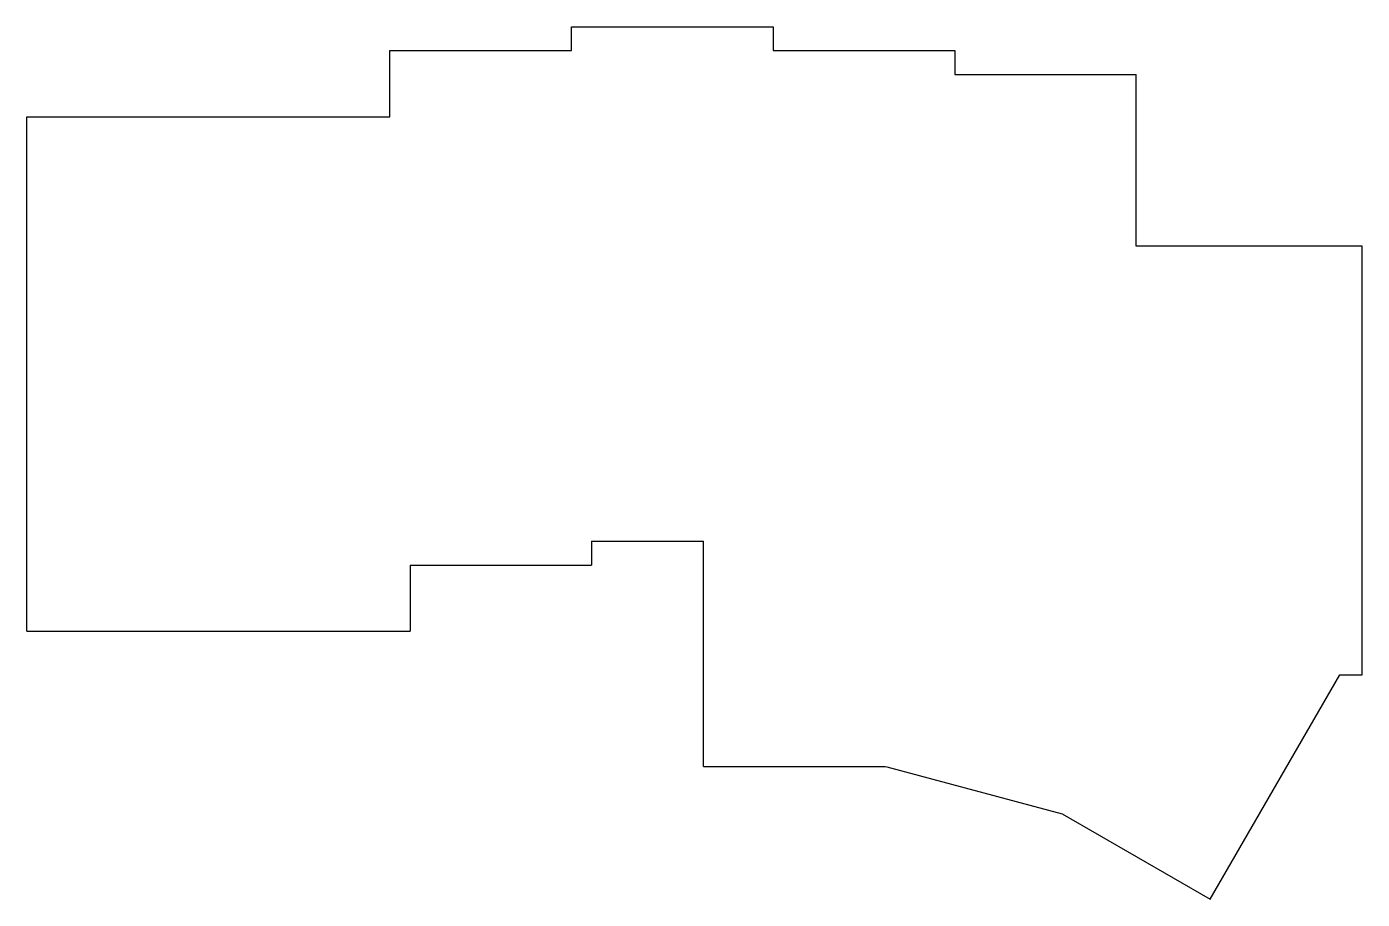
# Model space of a CAD drawing. Header units: millimetres. Extents: x 8 to 140, y -35 to 51.
import ezdxf

# ---------------------------------------------------------------- set-up
doc = ezdxf.new("R2010")
doc.units = ezdxf.units.MM

msp = doc.modelspace()

# ---------------------------------------------------------------- linework, layer by layer
for p, q in [((62, 51.42), (82, 51.42)), ((62, 49.06), (62, 51.42)), ((82, 51.42), (82, 49.06)), ((44, 49.06), (62, 49.06)), ((44, 42.5), (44, 49.06)), ((82, 49.06), (100, 49.06)), ((100, 49.06), (100, 46.68)), ((100, 46.68), (118, 46.68)), ((118, 29.68), (118, 46.68)), ((8, -8.5), (8, 42.5)), ((8, 42.5), (44, 42.5)), ((140.4, 29.68), (118, 29.68)), ((140.4, -12.82), (140.4, 29.68)), ((64, 0.42), (64, -1.94)), ((64, 0.42), (75.1, 0.42)), ((75.1, -21.91), (75.1, 0.42)), ((46, -1.94), (46, -8.5)), ((46, -1.94), (64, -1.94)), ((8, -8.5), (46, -8.5)), ((125.33, -35.06), (138.17, -12.82)), ((138.17, -12.82), (140.4, -12.82)), ((75.1, -21.91), (93.1, -21.91)), ((93.1, -21.91), (93.26, -21.94)), ((93.26, -21.94), (110.64, -26.6)), ((110.64, -26.6), (125.33, -35.06))]:
    msp.add_line(p, q)

doc.saveas('drawing.dxf')
